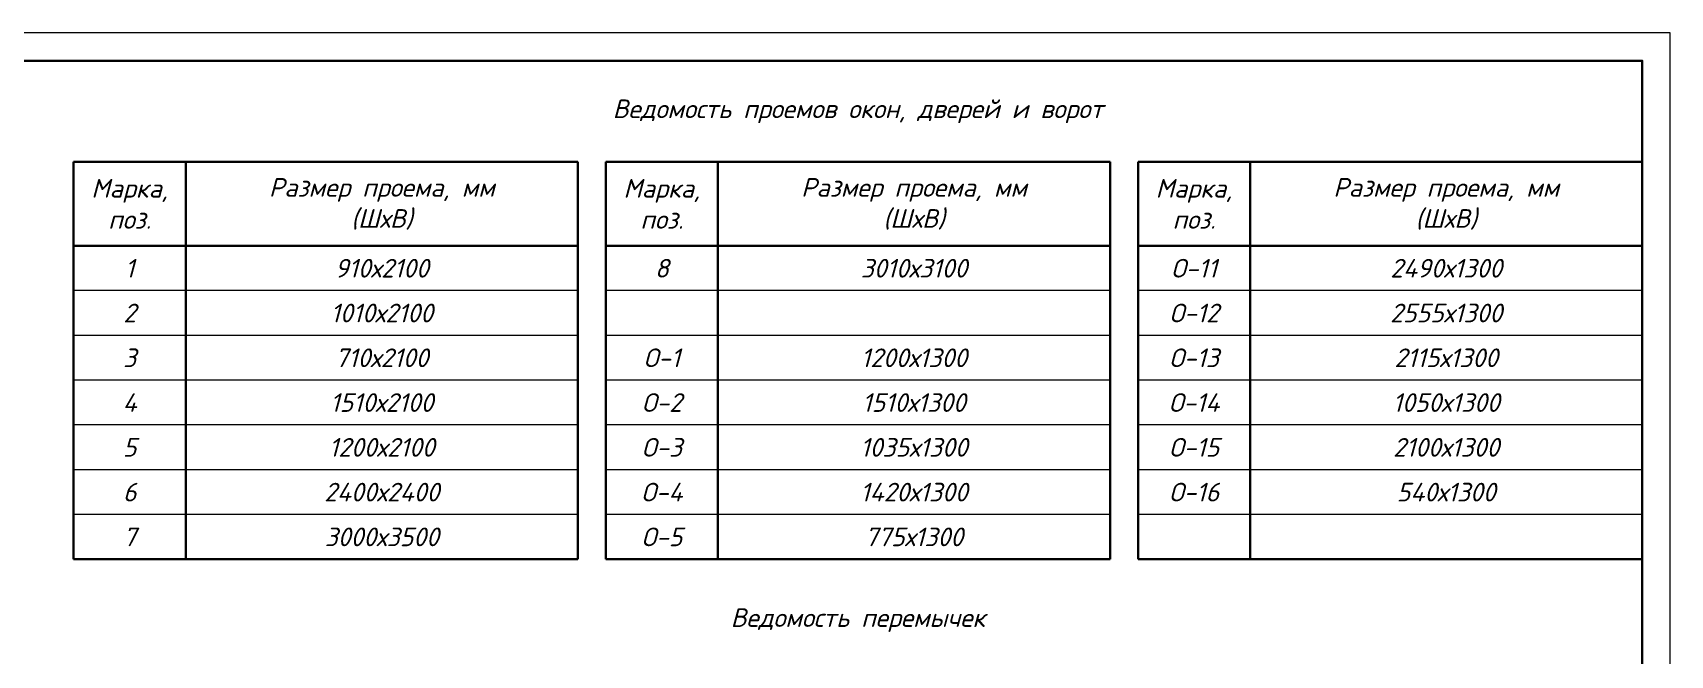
# Model space of a CAD drawing. Extents: x -965262 to 1142518, y -357520 to 71675.
# Drawn here: x 946738 to 975968, y -191810 to -180688 of the extents above; entities that cross this region are included whole.
import ezdxf

# ---------------------------------------------------------------- set-up
doc = ezdxf.new("R2010")
doc.units = 0
doc.header["$LTSCALE"] = 10
doc.layers.get('0').update_dxf_attribs({"linetype": 'CONTINUOUS', "lineweight": 30})
doc.styles.add('GOST 2.304', font='isocpeur.ttf', dxfattribs={"width": 0.75, "height": 250})

msp = doc.modelspace()

# ---------------------------------------------------------------- linework, layer by layer
for p, q in [((947467.6, -182995.4, 9801.8), (956467.6, -182995.4, 9801.8)), ((947467.6, -182995.4, 9801.8), (947467.6, -190095.4, 9801.8)), ((949467.6, -182995.4, 9801.8), (949467.6, -190095.4, 9801.8)), ((956467.6, -182995.4, 9801.8), (956467.6, -190095.4, 9801.8)), ((956967.6, -182995.4, 9801.8), (965967.6, -182995.4, 9801.8)), ((956967.6, -190095.4, 9801.8), (956967.6, -182995.4, 9801.8)), ((958967.6, -190095.4, 9801.8), (958967.6, -182995.4, 9801.8)), ((965967.6, -182995.4, 9801.8), (965967.6, -184495.4, 9801.8)), ((965967.6, -184495.4, 9801.8), (965967.6, -182995.4, 9801.8)), ((965967.6, -182995.4, 9801.8), (965967.6, -190095.4, 9801.8)), ((966467.6, -182995.4, 9801.8), (975467.6, -182995.4, 9801.8)), ((966467.6, -190095.4, 9801.8), (966467.6, -182995.4, 9801.8)), ((968467.6, -190095.4, 9801.8), (968467.6, -182995.4, 9801.8)), ((975467.6, -182995.4, 9801.8), (975467.6, -190095.4, 9801.8)), ((956467.6, -184495.4, 9801.8), (947467.6, -184495.4, 9801.8)), ((965967.6, -184495.4, 9801.8), (956967.6, -184495.4, 9801.8)), ((975467.6, -184495.4, 9801.8), (966467.6, -184495.4, 9801.8)), ((947467.6, -190095.4, 9801.8), (956467.6, -190095.4, 9801.8)), ((956967.6, -190095.4, 9801.8), (965967.6, -190095.4, 9801.8)), ((975467.6, -190095.4, 9801.8), (966467.6, -190095.4, 9801.8))]:
    msp.add_line(p, q)
at = {"lineweight": 15}
for p, q in [((956467.6, -185295.4, 9801.8), (947467.6, -185295.4, 9801.8)), ((965967.6, -185295.4, 9801.8), (956967.6, -185295.4, 9801.8)), ((975467.6, -185295.4, 9801.8), (966467.6, -185295.4, 9801.8)), ((956467.6, -186095.4, 9801.8), (947467.6, -186095.4, 9801.8)), ((965967.6, -186095.4, 9801.8), (956967.6, -186095.4, 9801.8)), ((975467.6, -186095.4, 9801.8), (966467.6, -186095.4, 9801.8)), ((956467.6, -186895.4, 9801.8), (947467.6, -186895.4, 9801.8)), ((965967.6, -186895.4, 9801.8), (956967.6, -186895.4, 9801.8)), ((975467.6, -186895.4, 9801.8), (966467.6, -186895.4, 9801.8)), ((956467.6, -187695.4, 9801.8), (947467.6, -187695.4, 9801.8)), ((965967.6, -187695.4, 9801.8), (956967.6, -187695.4, 9801.8)), ((975467.6, -187695.4, 9801.8), (966467.6, -187695.4, 9801.8)), ((956467.6, -188495.4, 9801.8), (947467.6, -188495.4, 9801.8)), ((965967.6, -188495.4, 9801.8), (956967.6, -188495.4, 9801.8)), ((975467.6, -188495.4, 9801.8), (966467.6, -188495.4, 9801.8)), ((956467.6, -189295.4, 9801.8), (947467.6, -189295.4, 9801.8)), ((965967.6, -189295.4, 9801.8), (956967.6, -189295.4, 9801.8)), ((975467.6, -189295.4, 9801.8), (966467.6, -189295.4, 9801.8))]:
    msp.add_line(p, q, dxfattribs=at)
at = {"lineweight": 15, "elevation": 9801.8}
msp.add_lwpolyline([(891867.6, -240087.8), (975967.6, -240087.8), (975967.6, -180687.8), (891867.6, -180687.8)], close=True, dxfattribs=at)
msp.add_lwpolyline([(891867.6, -240087.8), (975967.6, -240087.8), (975967.6, -180687.8), (891867.6, -180687.8)], close=True, dxfattribs=at)
at = {"elevation": 9801.8}
msp.add_lwpolyline([(893867.6, -239587.8), (975467.6, -239587.8), (975467.6, -181187.8), (893867.6, -181187.8)], close=True, dxfattribs=at)
msp.add_lwpolyline([(893867.6, -239587.8), (975467.6, -239587.8), (975467.6, -181187.8), (893867.6, -181187.8)], close=True, dxfattribs=at)

# ---------------------------------------------------------------- texts
at = {"char_height": 333.333, "attachment_point": 5, "style": 'GOST 2.304'}
for s, insert, width in [('{\\fISOCPEUR|b0|i1|c204|p34;\\W1;Ведомость проемов окон, дверей и ворот}', (961467.6, -182092.5, 9801.8), 18500), ('{\\fISOCPEUR|b0|i1|c204|p34;\\W1;Марка,\\Pпоз.}', (948467.6, -183745.4, 9801.8), 2000), ('{\\fISOCPEUR|b0|i1|c204|p34;\\W1;Размер проема, мм\\P(ШхВ)}', (952967.6, -183745.4, 9801.8), 7000), ('{\\fISOCPEUR|b0|i1|c204|p34;\\W1;Марка,\\Pпоз.}', (957967.6, -183745.4, 9801.8), 2000), ('{\\fISOCPEUR|b0|i1|c204|p34;\\W1;Размер проема, мм\\P(ШхВ)}', (962467.6, -183745.4, 9801.8), 7000), ('{\\fISOCPEUR|b0|i1|c204|p34;\\W1;Марка,\\Pпоз.}', (967467.6, -183745.4, 9801.8), 2000), ('{\\fISOCPEUR|b0|i1|c204|p34;\\W1;Размер проема, мм\\P(ШхВ)}', (971967.6, -183745.4, 9801.8), 7000), ('{\\fISOCPEUR|b0|i1|c204|p34;\\W1;1}', (948467.6, -184895.4, 9801.8), 2000), ('{\\fISOCPEUR|b0|i1|c204|p34;\\W1;910х2100}', (952967.6, -184895.4, 9801.8), 7000), ('{\\fISOCPEUR|b0|i1|c204|p34;\\W1;8}', (957967.6, -184895.4, 9801.8), 2000), ('{\\fISOCPEUR|b0|i1|c204|p34;\\W1;3010х3100}', (962467.6, -184895.4, 9801.8), 7000), ('{\\fISOCPEUR|b0|i1|c204|p34;\\W1;2490х1300}', (971967.6, -184895.4, 9801.8), 7000), ('{\\fISOCPEUR|b0|i1|c204|p34;\\W1;2}', (948467.6, -185695.4, 9801.8), 2000), ('{\\fISOCPEUR|b0|i1|c204|p34;\\W1;1010х2100}', (952967.6, -185695.4, 9801.8), 7000), ('{\\fISOCPEUR|b0|i1|c204|p34;\\W1;2555х1300}', (971967.6, -185695.4, 9801.8), 7000), ('{\\fISOCPEUR|b0|i1|c204|p34;\\W1;3}', (948467.6, -186495.4, 9801.8), 2000), ('{\\fISOCPEUR|b0|i1|c204|p34;\\W1;710х2100}', (952967.6, -186495.4, 9801.8), 7000), ('{\\fISOCPEUR|b0|i1|c204|p34;\\W1;1200х1300}', (962467.6, -186495.4, 9801.8), 7000), ('{\\fISOCPEUR|b0|i1|c204|p34;\\W1;2115х1300}', (971967.6, -186495.4, 9801.8), 7000), ('{\\fISOCPEUR|b0|i1|c204|p34;\\W1;4}', (948467.6, -187295.4, 9801.8), 2000), ('{\\fISOCPEUR|b0|i1|c204|p34;\\W1;1510х2100}', (952967.6, -187295.4, 9801.8), 7000), ('{\\fISOCPEUR|b0|i1|c204|p34;\\W1;1510х1300}', (962467.6, -187295.4, 9801.8), 7000), ('{\\fISOCPEUR|b0|i1|c204|p34;\\W1;1050х1300}', (971967.6, -187295.4, 9801.8), 7000), ('{\\fISOCPEUR|b0|i1|c204|p34;\\W1;5}', (948467.6, -188095.4, 9801.8), 2000), ('{\\fISOCPEUR|b0|i1|c204|p34;\\W1;1200х2100}', (952967.6, -188095.4, 9801.8), 7000), ('{\\fISOCPEUR|b0|i1|c204|p34;\\W1;1035х1300}', (962467.6, -188095.4, 9801.8), 7000), ('{\\fISOCPEUR|b0|i1|c204|p34;\\W1;2100х1300}', (971967.6, -188095.4, 9801.8), 7000), ('{\\fISOCPEUR|b0|i1|c204|p34;\\W1;6}', (948467.6, -188895.4, 9801.8), 2000), ('{\\fISOCPEUR|b0|i1|c204|p34;\\W1;2400х2400}', (952967.6, -188895.4, 9801.8), 7000), ('{\\fISOCPEUR|b0|i1|c204|p34;\\W1;1420х1300}', (962467.6, -188895.4, 9801.8), 7000), ('{\\fISOCPEUR|b0|i1|c204|p34;\\W1;540х1300}', (971967.6, -188895.4, 9801.8), 7000), ('{\\fISOCPEUR|b0|i1|c204|p34;\\W1;7}', (948467.6, -189695.4, 9801.8), 2000), ('{\\fISOCPEUR|b0|i1|c204|p34;\\W1;3000х3500}', (952967.6, -189695.4, 9801.8), 7000), ('{\\fISOCPEUR|b0|i1|c204|p34;\\W1;775х1300}', (962467.6, -189695.4, 9801.8), 7000), ('{\\fISOCPEUR|b0|i1|c204|p34;\\W1;Ведомость перемычек}', (961467.6, -191183, 9801.8), 18500)]:
    msp.add_mtext(s, dxfattribs=dict(at, insert=insert, width=width))
at = {"color": 5, "char_height": 333.333, "width": 2000, "attachment_point": 5, "style": 'GOST 2.304'}
for s, insert in [('{\\fISOCPEUR|b0|i1|c204|p34;\\W1;О-11}', (967467.6, -184895.4, 9801.8)), ('{\\fISOCPEUR|b0|i1|c204|p34;\\W1;О-12}', (967467.6, -185695.4, 9801.8)), ('{\\fISOCPEUR|b0|i1|c204|p34;\\W1;О-1}', (957967.6, -186495.4, 9801.8)), ('{\\fISOCPEUR|b0|i1|c204|p34;\\W1;О-13}', (967467.6, -186495.4, 9801.8)), ('{\\fISOCPEUR|b0|i1|c204|p34;\\W1;О-2}', (957967.6, -187295.4, 9801.8)), ('{\\fISOCPEUR|b0|i1|c204|p34;\\W1;О-14}', (967467.6, -187295.4, 9801.8)), ('{\\fISOCPEUR|b0|i1|c204|p34;\\W1;О-3}', (957967.6, -188095.4, 9801.8)), ('{\\fISOCPEUR|b0|i1|c204|p34;\\W1;О-15}', (967467.6, -188095.4, 9801.8)), ('{\\fISOCPEUR|b0|i1|c204|p34;\\W1;О-4}', (957967.6, -188895.4, 9801.8)), ('{\\fISOCPEUR|b0|i1|c204|p34;\\W1;О-16}', (967467.6, -188895.4, 9801.8)), ('{\\fISOCPEUR|b0|i1|c204|p34;\\W1;О-5}', (957967.6, -189695.4, 9801.8))]:
    msp.add_mtext(s, dxfattribs=dict(at, insert=insert))

doc.saveas('drawing.dxf')
